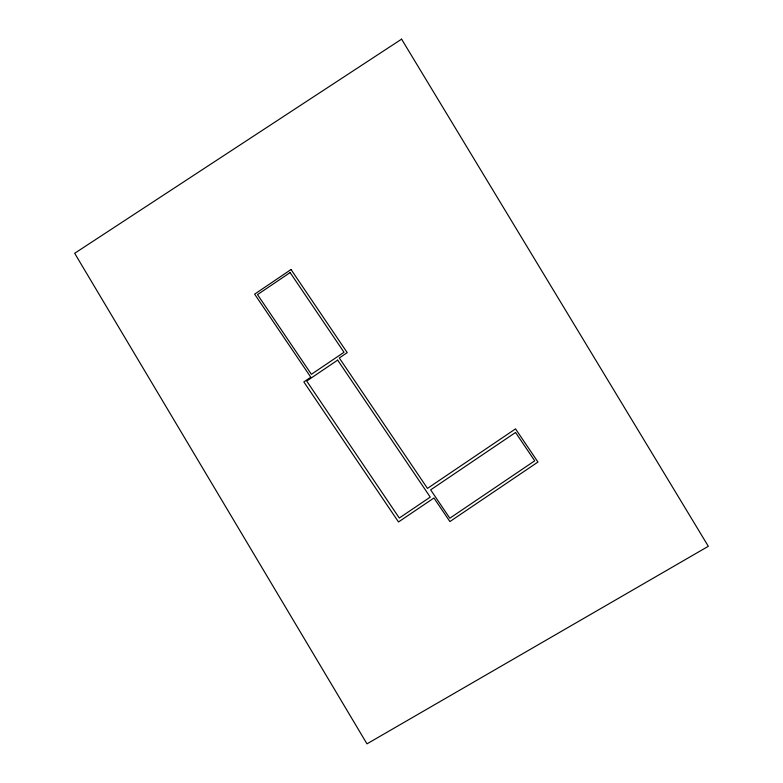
<?xml version="1.0" encoding="UTF-8"?>
<svg xmlns="http://www.w3.org/2000/svg" width="783" height="783" viewBox="0 0 783 783"><rect width="100%" height="100%" fill="white"/><g stroke="black" fill="none" stroke-linecap="round" stroke-linejoin="round"><path stroke-width="1.17" d="M291.041 269.528L254.632 294.144L310.792 377.23L303.843 381.928L398.508 521.958L433.958 497.988L449.902 521.566L537.96 462.039L515.537 428.878L427.479 488.396L339.303 357.968L347.212 352.624L291.041 269.528M290.121 272.572L257.519 294.614L311.389 374.313L344.001 352.272L290.121 272.572M337.659 360.121L306.701 381.057L399.291 518.023L430.249 497.097L337.659 360.121M515.547 432.47L430.65 489.855L449.824 518.209L534.711 460.825L515.547 432.47M401.591 39.15L74.669 253.291L366.973 743.85L708.331 546.299L401.591 39.15"/></g></svg>
